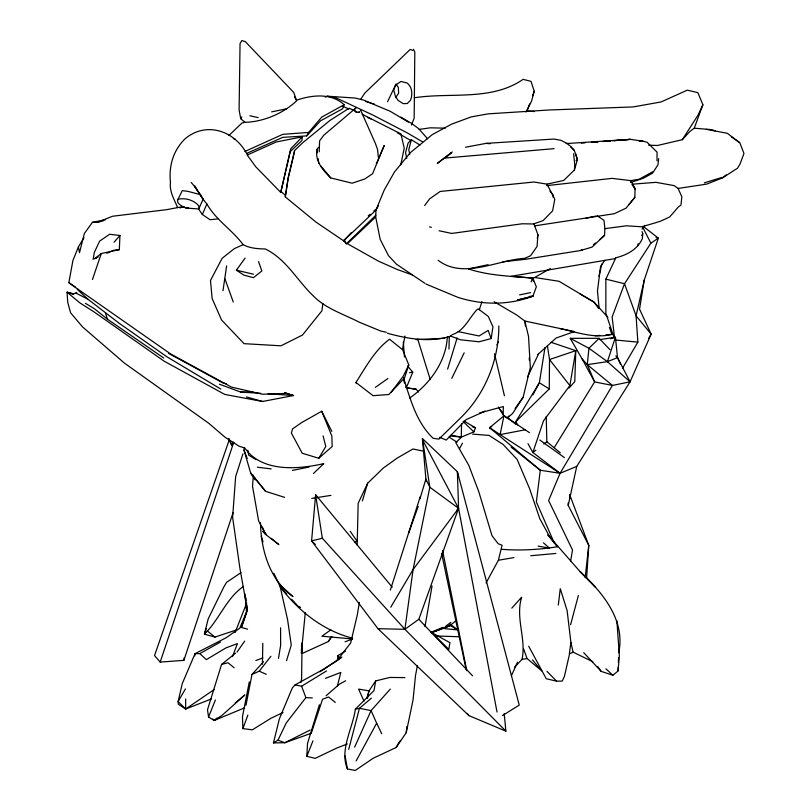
<?xml version="1.0" encoding="UTF-8"?>
<svg xmlns="http://www.w3.org/2000/svg" width="811" height="811" viewBox="0 0 811 811"><rect width="100%" height="100%" fill="white"/><g stroke="black" fill="none" stroke-linecap="round" stroke-linejoin="round"><path stroke-width="1.22" d="M615.924 257.604L605.858 279.136L605.858 313.228L614.049 337.65M211.519 698.91L185.648 709.037L185.668 698.93M406.869 726.544L406.22 732.718L396.123 747.489L373.161 758.275L355.248 770.45L347.402 768.95C339.363 749.79 352.694 728.552 355.37 709.179L374.023 690.567L375.686 680.916L389.858 677.449L404.942 677.611M515.39 424.031L515.837 421.598L549.28 388.905L549.503 359.537L547.455 346.013M657.001 160.821L657.072 152.174L647.158 142.32L642.961 141.165L630.36 139.36L566.048 143.577M200.783 194.741L187.97 191.366L182.293 190.626L177.518 200.236L177.893 202.689A11.881 4.248 19.5 0 0 185.932 208.011L198.746 209.005M318.5 147.278L317.05 149.295C314.648 161.085 323.011 170.3 330.716 177.923L352.146 183.205L364.798 178.967L372.553 173.777L384.242 145.443L376.334 163.863M461.56 423.839L461.297 437.119L450.156 435.892M494.193 301.783L516.739 315.023L524.849 321.034L528.519 336.372L530.343 367.515L523.105 397.349L512.582 413.498L507.341 417.969L506.287 417.341L503.165 414.928L503.347 406.554L479.433 413.012M448.97 349.125L449.294 336.555M404.476 382.924L403.533 378.149C410.498 399.326 416.327 422.369 433.104 438.264L438.883 439.126L459.867 418.618C484.806 394.795 498.877 360.419 498.826 326.042M583.748 652.683L601.144 671.356L612.842 675.269L618.083 670.93L618.195 667.24M533.983 223.735L534.662 225.863L614.241 213.729L626.082 208.133L634.861 197.357L635.054 188.365L630.684 180.61L612.011 178.369L546.594 185.648M618.367 662.394L618.54 657.549M618.712 652.713C625.737 620.243 602.411 592.202 580.088 571.643L595.213 586.9L580.088 571.643L548.003 535.057M424.954 283.353L396.417 264.153L388.489 255.637L380.187 239.397L375.696 217.003L375.99 210.059L384.181 190.159L394.47 171.993L410.325 152.681L432.334 134.575L451.484 124.195L471.201 116.896L488.252 113.844L549.26 109.982L633.036 106.94L661.087 101.953L687.282 90.153L697.855 92.626L702.894 104.72L694.246 128.199L689.897 131.453L682.254 139.725L657.437 145.483L648.648 145.189M98.232 256.996L94.958 258.344L101.284 253.519L119.329 249.656L119.947 235.504L109.647 234.247L99.621 241.12L94.319 252.474L93.113 259.419M502.932 261.771L525.589 259.287L580.382 250.548L591.969 247.142L604.54 235.413L604.884 228.631L603.982 220.328L597.241 215.817M375.848 215.199L346.358 243.837L343.611 240.826L315.976 222.092L285.279 196.901L288.128 178.542L293.896 154.303M347.351 743.93L336.889 748.016L315.236 758.336L306.801 756.349L307.541 743.403L319.392 704.739M447.337 336.788C446.08 361.797 429.779 383.938 409.737 398.019M424.65 205.528L429.658 198.857L440.18 191.457L533.962 182.019L547.019 184.138L563.665 180.468L574.411 170.026L574.735 164.633L573.62 153.745M262.429 664.179L262.815 643.316M586.606 578.223L588.776 545.347L569.616 494.487M534.662 225.863L537.936 234.764L537.064 246.463L530.617 255.688L524.859 258.303C497.305 259.895 463.304 279.673 438.092 260.27M253.387 475.246L252.515 486.205L258.587 520.733L265.613 534.459L278.872 544.637L271.31 538.362M302.25 136.826L301.945 140.516L290.328 151.505L280.738 192.42L255.718 166.742L247.223 155.053L276.186 142.006L302.25 136.826L290.652 148.9L280.738 192.42M618.083 670.93L619.351 655.744L616.907 620.81M337.417 660.549L337.842 655.633L345.435 651.172M641.998 231.591L642.778 233.7L642.353 238.647C637.527 249.443 626.731 255.161 615.752 257.786M305.291 612.619L301.317 653.19M301.327 650.402L302.047 642.91L301.611 678.848L300.952 682.386M502.404 715.626L519.243 705.083L457.384 471.728L422.419 438.599L425.897 479.048L419.976 498.745M554.217 447.621L594.625 381.92L587.296 364.656L588.928 348.264L599.136 338.339L609.994 349.734M194.782 655.886L195.025 653.676L225.985 637.831L239.782 628.211L247.325 609.973L246.453 602.644M585.167 577.675L588.776 545.347L568.217 505.435L568.105 503.023M322.819 303.496L321.947 310.745L302.483 335.044L280.971 345.81L244.07 343.671L221.565 320.021L212.147 298.59L210.485 280.454L222.143 258.293L234.349 248.622L243.158 244.679C249.818 248.308 257.736 248.825 265.329 248.977C286.567 259.327 297.242 280.819 313.827 296.42C325.951 308.687 344.168 314.394 359.344 322.231L380.795 331.06L386.36 332.246M558.313 605.036L560.269 588.685L567.132 610.642L570.903 642.474L573.103 652.166L592.8 661.725M658.674 158.652L657.903 164.917L652.581 173.138L643.447 178.177L631.87 182.11M222.995 290.723L226.624 265.917M229.432 439.339L154.536 655.592L160.193 662.09L183.854 660.357L184.168 657.853M570.903 642.474L569.363 653.889L573.103 652.166M504.209 713.629L505.882 731.147L404.902 629.306L413.073 569.586L429.83 487.249L422.419 438.599M486.073 582.937L498.39 560.259L502.08 545.266L498.157 543.705L491.983 535.645L478.774 491.638L468.799 465.372L455.762 442.583L461.408 437.271M402.489 349.389L404.932 336.028M254.634 477.507L255.161 479.859L250.67 473.036L243.989 450.125L244.354 447.692M450.389 335.987L460.506 339.789L479.088 341.806L491.152 338.572L492.936 326.823L488.313 316.462L478.733 309.224L477.466 309.173C469.123 317.709 464.358 331.081 452.011 334.72M285.279 196.901L288.27 177.274L294.606 150.501L302.838 142.624L329.976 120.433L349.125 108.208L353.515 110.235M544.982 347.574L539.356 382.782L532.878 394.866M514.559 667.189L522.051 659.343C526.41 638.794 515.167 617.81 521.676 597.16L511.832 608.128M643.569 226.604L658.339 238.16L644.258 280.038L639.544 309.143L651.142 334.142L630.066 381.809L576.743 466.386L568.217 505.435M294.18 153.086L294.606 150.501M278.467 658.41L280.616 645.495L280.586 627.826M576.743 466.386L560.077 473.289L532.857 452.477L543.482 420.889L569.869 385.59L575.78 350.676L550.983 342.283M432.05 585.947L424.984 626.65M570.62 561.009L572.525 550.02L548.621 500.529L560.077 473.289L612.427 385.428L630.066 381.809L617.516 357.621L615.843 355.867M400.766 164.846L404.233 148.19L400.908 133.916L362.284 114.31M313.472 473.502L323.761 463.618C298.083 469.447 262.034 472.499 244.79 447.986L239.255 446.303L225.093 437.271L208.843 423.342L124.438 363.115L82.58 326.955L70.547 312.732L67.749 302.3L67.039 292.183L79.843 302.868L93.995 311.87L164.157 361.189L224.769 394.42L262.561 401.486L293.572 395.535L286.922 393.426L262.46 394.247L231.52 387.121L170.736 354.052L70.537 284.012L68.854 282.583L72.949 260.382L78.424 246.899L83.969 237.704M417.412 665.649L415.526 675.391L413.042 699.994L406.22 732.718M249.281 681.909L242.479 716.62L242.905 728.633L252.393 729.799L270.986 718.242L283.019 712.514M245.966 705.317L252.008 674.438L263.514 661.766M537.247 238.231L537.936 234.764M529.512 432.668L503.935 415.82L500.123 434.605L560.077 473.289L540.298 470.238L511.183 447.125L514.579 448.716M367.495 698.261L369.005 690.881L375.686 680.916M359.364 602.411L357.296 614.931L350.676 642.981L336.727 660.945L319.838 671.843M644.258 280.038L636.077 315.854L637.872 342.11L622.605 368.103M569.434 654.447L564.426 676.344L562.256 681.088L556.589 681.149L546.219 678.726L528.701 646.205M570.589 624.673L578.385 595.477M598.913 276.267L601.833 264.051M337.386 686.147L340.802 672.441L325.495 678.361M311.181 733.306L284.843 742.744L273.459 742.896L279.41 718.749L292.365 687.87L295.062 684.9L323.579 669.207L341.836 657.133L337.579 660.306M420.311 496.474L390.334 590.104M419.966 144.987L411.339 139.786L408.785 149.609L409.727 154.425M348.71 749.344L359.455 708.317L371.387 698.139M414.259 97.786C450.409 92.13 491.182 101.365 523.136 79.346L531.012 81.353L534.226 91.217L531.55 101.213L525.984 112.03M637.588 245.895L638.196 243.787M574.411 170.026L577.412 159.625L575.577 153.431M362.405 500.894L367.647 483.224L383.542 467.856L397.278 458.043L412.981 448.98L422.582 450.997M286.506 660.701L291.261 645.13L287.641 620.01L280.221 586.829L273.844 573.245M447.621 369.137L457.13 337.923M366.795 698.129L369.005 690.881L358.614 689.086L364.017 701.221M235.595 653.108L221.555 664.462L207.504 709.767L208.549 717.015L214.145 720.492L244.03 708.074M206.227 628.535L204.443 634.161L214.945 637.081L236.467 629.944M242.935 453.846L235.656 476.584L232.615 517.276L239.914 568.308L247.325 609.973L241.394 627.45L247.527 629.133M481.927 301.651L479.352 309.701L478.733 309.224M408.785 364.95L404.527 377.936L388.854 394.511L373.06 395.687L355.948 382.468C365.69 367.251 374.875 350.028 389.544 339.221L402.672 349.774L408.785 364.95L403.128 376.416L390.983 392.473M599.136 338.339L570.234 338.319L582.014 358.726L587.296 364.656L607.409 361.655L615.427 337.224L599.816 339.606M311.323 733.073L322.545 699.224L328.597 696.994L335.318 702.407M160.193 662.09L233.781 442.208M183.854 660.357L233.102 512.623M92.454 279.531L101.284 253.519M241.394 627.45L246.564 612.376L245.023 594.058M228.672 438.933L231.946 445.624L233.152 442.238M395.484 85.216L393.73 90.153L395.413 96.387L398.191 100.493L403.229 103.646L407.304 103.504L410.457 100.341C412.829 94.563 412.262 86.929 407.01 82.935L400.898 81.485L395.484 85.216L387.506 101.791M392.23 587.184L315.631 494.781L311.586 540.907L377.977 628.697L404.902 629.306L418.841 619.28L458.57 508.304L457.384 471.728L458.043 476.746M408.48 533.425L418.223 506.358M529.593 104.011L527.069 110.995L534.429 111.553M532.543 95.87L534.226 91.217M517.459 300.08L532.928 296.187L536.345 286.78L532.817 278.092C511.214 276.186 489.246 275.811 468.454 268.928L488.121 264.69M242.905 728.633L247.852 715.12M451.007 435.203L461.297 437.119L473.888 431.868L475.439 427.732L463.922 421M232.504 656.555L237.43 643.599L225.975 647.888L206.339 659.657L199.8 653.605L195.025 653.676L182.293 683.531L178.116 701.545L178.329 704.212L185.648 709.037L214.357 689.462M235.119 632.509L246.179 604.377M306.801 756.349L312.934 740.899M296.451 100.209C311.921 94.968 331.111 92.728 344.199 104.7L342.556 108.826L320.588 120.798L306.73 135.893L282.715 137.363L246.585 153.441C234.521 130.976 206.612 121.133 185.425 138.488C173.351 149.994 168.627 165.89 170.472 182.323C169.164 191.426 174.345 199.496 177.599 207.596M208.549 717.015L215.402 699.994M411.43 125.016L414.168 118.213L414.806 51.945L413.397 49.238M407.517 366.065L412.799 372.127L407.73 384.394L405.693 387.455M217.743 218.889L210.09 219.751L202.344 214.499L206.876 203.956C200.885 197.255 197.134 188.892 191.143 182.404M496.9 344.918L498.349 341.613M354.62 747.154L371.073 710.598L390.294 689.107M511.366 675.827L517.53 662.121M199.009 208.194L198.877 205.994C194.164 200.155 185.334 197.549 178.065 199.253L177.518 200.236M531.114 281.833L532.817 278.092L511.052 276.318L614.626 258.699M702.894 104.72L697.957 115.274L682.254 139.725M367.647 483.224L358.168 503.307L357.164 545.012M273.459 742.896L277.991 740.169L286.253 722.956L305.899 697.612L312.316 697.916M527.474 377.003L538.372 354.346M451.788 378.342L464.166 352.856M197.276 190.109L194.549 185.942L203.135 199.202L198.654 209.157L202.344 214.499M360.672 99.347L364.737 93.174L410.254 49.38M459.573 448.574L462.483 443.191M306.73 135.893L308.606 132.446L321.724 117.098L344.199 104.7M356.161 760.89L376.659 723.189L371.073 710.598L359.455 708.317L355.37 709.179M378.443 205.69L375.99 210.059L343.611 240.826L351.315 232.585M301.418 645.526L302.513 653.342L328.404 641.511L330.827 637.284M240.735 118.71L239.103 110.032L240.046 43.581L241.85 40.55L245.317 41.635L293.714 92.413L296.664 100.797C283.586 113.297 263.21 121.974 244.932 122.309L240.735 118.71L241.79 116.865M641.653 235.656L642.778 233.7M185.435 688.914L178.116 701.545L185.648 709.037M396.123 747.489L399.904 740.99M390.74 607.206L413.073 569.586L458.57 508.304L423.089 440.829M331.821 431.401L321.724 411.248L301.53 422.643L292.548 428.938L291.362 433.023L302.239 453.237L318.774 458.266L325.779 446.486L323.102 435.892M648.557 338.451L651.142 334.142L636.077 315.854L624.531 283.738L650.878 243.158L658.339 238.16L656.048 237.542M395.687 97.624L398.677 93.083L398.292 87.314L395.961 83.959M237.035 652.064L244.689 641.116M604.935 260.23L600.596 266.332L597.464 290.906L599.116 308.028M328.404 641.511L331.902 636.625M515.097 408.501L523.105 397.349M258.567 261.578L261.821 270.965L253.448 277.686L243.989 275.162L236.386 270.185L245.084 258.111M105.4 219.791L92.464 222.305L84.374 233.456L79.488 252.738L78.424 246.899M240.918 572.678L226.563 582.389L223.988 586.657L208.184 618.894L204.443 634.161C219.213 619.776 226.36 598.194 243.412 586.485M252.008 674.438L259.256 671.163L270.894 656.271M642.048 229.158L645.049 225.387M628.951 204.575L634.861 197.357M507.108 417.817L508.872 416.053M456.938 510.231L458.57 508.304L429.83 487.249L425.897 479.048L426.414 481.521M114.047 242.246L119.947 235.504M569.058 388.053L574.786 381.596L575.78 350.676L549.503 359.537L569.869 385.59M411.339 139.786L408.105 143.111L405.561 152.62L406.696 158.459M228.874 135.528L241.952 123.039L244.932 122.309M375.696 217.003L347.412 243.706L378.798 261.335L397.471 269.566L412.444 274.97M537.754 354.549L556.164 338.015L574.431 331.577L524.849 321.034L525.416 325.971M318.774 458.266L332.186 446.506L331.871 436.095L321.724 411.248M326.083 695.767L339.393 684.19L345.658 680.784M368.245 215.878L370.12 214.256M373.861 211.022L375.736 209.4M593.682 244.598L595.487 243.067M600.008 239.245L604.54 235.413M678.178 188.436L706.705 184.117L722.662 177.802L726.159 174.872M212.583 719.022L214.145 720.492L217.024 718.1M235.251 702.934L244.851 694.966L221.859 715.525L214.145 720.492M554.379 543.218L536.355 501.948L540.298 470.238L489.611 427.701L503.935 415.82M455.701 620.952L449.852 625.676L432.415 632.398M576.043 160.71L577.412 159.625L574.269 150.339L569.474 145.25M535.848 450.176L532.857 452.477L527.991 443.658M543.836 444.043L546.837 441.742L546.229 416.418M452.254 151.971L437.372 163.356L451.362 152.772L445.209 158.044L554.085 148.656M446.07 625.93L450.845 622.422M330.847 629.823L321.937 636.199L352.501 638.977M375.341 387.374L387.891 378.534M179.849 207.89L184.087 206.744M722.662 177.802L737.554 168.161L740.068 163.923L743.961 153.522L739.977 143.071L727.416 133.318L706.33 129.324M295.062 684.9L301.601 686.218L326.498 670.93M531.935 279.035L550.365 268.553M525.406 429.739L500.123 434.605L489.611 427.701L491.709 426.515M199.8 653.605L220.379 642.099M652.571 171.831L639.159 179.241L630.684 180.61L630.715 182.505M431.391 632.134L448.807 649.378L449.943 642.657L431.046 632.276L442.958 627.359M310.167 730.042L284.843 742.744L277.991 740.169M244.902 151.464L282.826 134.332L308.606 132.446M94.248 258.912L96.519 257.898M106.758 253.326L113.591 250.285L119.329 249.656M485.181 411.106L466.224 419.571L446.212 440.089L439.643 437.311M325.211 97.138L327.35 96.195L355.38 98.06L363.733 100.158L390.284 111.32L408.45 122.157M580.382 250.548L582.633 249.606M92.464 222.305L97.502 222.326L112.506 216.253L166.519 209.684L182.374 206.704M570.234 338.319L588.928 348.264L607.409 361.655L617.516 357.621L615.427 337.224L610.642 338.694M356.242 107.691L323.832 135.173L319.585 140.85L319.23 151.819M354.843 542.214L357.144 541.332L350.261 531.347M345.05 641.815L352.146 639.129M255.82 660.529L262.835 657.893M431.452 632.56L449.852 625.676L432.354 632.144M387.476 333.24C408.085 339.008 430.742 342.789 451.565 335.906M704.333 182.85L722.114 177.396M529.502 296.37L532.928 296.187C508.852 305.341 481.886 305.24 457.536 297.201L425.988 284.053M221.555 664.462L227.982 662.739L234.166 667.747M97.502 222.326L103.25 220.825M404.902 629.306L322.322 538.24L311.586 540.907L315.276 544.384M517.55 299.928L532.928 296.187M586.13 218.159L596.004 216.081M519.598 294.89L530.607 292.629M271.624 111.867L286.658 108.806M292.365 470.4L309.021 467.085M357.195 112.435L359.699 111.959C357.651 113.327 354.032 111.837 354.478 109.14L354.691 110.762L356.384 112.202M465.534 147.217L486.184 143.365L553.974 139.056L560.837 140.303L567.112 143.425L568.906 145.149M409.433 372.736L412.799 372.127M609.385 327.421L611.92 334.375C594.351 338.856 576.783 332.145 559.762 328.506M472.57 434.118L488.992 435.395L503.144 444.479L517.124 459.411L529.492 488.425L539.812 518.705L549.209 535.919L557.502 546.746C539.031 549.676 520.186 550.781 501.522 549.29M498.39 560.259L513.921 557.603M522.051 659.343L527.069 658.542L541.707 670.9L532.422 659.88M311.799 498.4L315.398 497.832M317.79 497.457L330.979 495.379M185.932 208.011L188.557 207.707M419.125 129.405L430.306 127.814L445.239 128.168M604.884 228.631L626.457 225.803L641.714 226.786L654.092 223.197L660.732 221.119L669.683 216.953L678.543 206.764L680.956 205.142L681.848 196.749L678.016 188.314L674.113 185.618L655.967 182.343L632.428 184.178M530.769 555.738L555.859 553.467M595.203 335.795L599.978 335.389M605.949 334.882L611.92 334.375M594.149 142.31L597.889 142.006M604.134 141.489L610.379 140.982M614.12 140.678L630.36 139.36L612.751 140.719M581.315 143.141L585.086 142.848M591.371 142.371L597.666 141.884M602.695 141.489L610.237 140.911M416.124 339.596L444.742 338.268M639.291 141.296L642.961 141.165M219.396 384.181L240.695 392.088L253.032 392.037M436.906 636.006L459.431 636.747M416.104 389.179L407.152 387.952L416.104 389.179L418.466 391.997M240.695 392.088L260.605 393.284M268.076 393.73L293.572 395.535L284.499 392.848M694.246 128.199L711.642 129.648L715.12 130.906M614.819 339.971L637.872 342.11M441.772 628.332L457.749 629.914L450.166 624.196M486.184 143.365L489.935 143.76M273.013 393.74L279.278 394.41M257.361 467.207L271.178 468.89M535.27 277.605L559.012 281.275L594.017 302.118L607.926 317.395M68.337 293.014L73.477 294.079L67.039 292.183L73.75 293.927L76.751 292.416L76.204 293.217L87.781 299.117L119.237 323.295L166.742 356.688L220.856 389.108M538.098 546.097L549.402 548.124L543.471 542.812M327.35 96.195L336.342 97.989L373.202 115.213L407.578 133.065L422.561 141.844M458.164 331.618L479.119 335.977L488.151 330.381L491.152 338.572M439.075 230.76L451.737 233.426L522.264 223.775L533.445 223.988L543.127 220.582L552.605 210.85L554.775 199.202L547.019 184.138M249.859 115.76L258.233 117.615M429.526 226.898L431.381 227.313M236.386 270.185L253.437 274.199M605.858 279.136L624.531 283.738L612.123 316.969L614.535 337.558M226.391 383.806L222.731 382.812L168.647 353.414M284.61 392.777L286.922 393.426M246.483 396.964L262.561 401.486M365.467 101.426L374.459 104.122M352.542 638.186C323.102 630.634 298.225 610.865 280.221 586.829L286.78 593.956M265.572 491.304L250.67 473.036L265.572 491.304L284.59 497.366M472.205 426.647L475.439 427.732M411.055 49.704L412.677 50.464M233.304 138.559L235.21 139.299M348.811 109.049L342.323 106.048M377.977 628.697L468.92 715.626L505.882 731.147M259.256 671.163L266.272 674.326M367.596 117.463L370.901 118.984M397.319 132.761L410.974 140.597M449.456 625.088L457.749 629.914M580.068 293.957L594.017 302.118L598.488 308.231M400.837 117.078L411.481 123.353L418.628 128.675L427.579 138.782M85.429 303.334L94.522 308.829L107.478 319.22L163.771 358.036M549.28 388.905L539.356 382.782L515.837 421.598L517.661 424.913M298.478 606.182L300.587 607.49M255.992 459.695L248.632 455.083L247.821 450.186M489.611 427.701L491.75 429.06M449.051 437.078L457.009 442.198M731.36 136.806L739.612 142.452M68.854 282.583L75.382 287.084M539.781 439.998L564.426 457.597M507.433 417.553L515.309 423.778M207.21 630.877L214.945 637.081M546.837 441.742L560.34 452.873M587.296 364.656L612.427 385.428L594.625 381.92L582.014 358.726M266.576 534.439L262.794 531.306L265.613 534.459L262.338 527.028M281.336 191.872L285.36 195.218M607.409 361.655L630.066 381.809M280.292 585.218L292.964 596.592C269.647 579.845 261.101 550.304 260.473 522.781M77.217 289.294L87.781 299.117M605.929 668.801L612.842 675.269M463.142 421.568L473.888 431.868M570.691 146.882L574.269 150.339M203.135 199.202L198.644 192.197M546.949 671.326L556.589 681.149M418.841 619.28L472.549 675.806M291.696 599.299L297.434 605.533M243.158 244.679C232.21 229.898 216.071 220.186 206.876 203.956M549.98 191.203L553.072 194.822L553.132 197.185M500.042 409.606L502.303 412.282M321.156 166.265L330.716 177.923M547.983 535.088L557.502 546.746M467.4 713.619L468.92 715.626M597.727 666.591L601.144 671.356M631.982 184.432L635.145 189.237M317.679 497.944L315.631 494.781L322.322 538.24M246.585 153.441L247.69 155.215M498.491 407.051L503.165 414.928M337.842 655.633L339.13 657.812M294.575 96.965L296.137 99.844M642.687 227.192L650.878 243.158M344.259 239.721L346.358 243.837M376.659 723.189L381.697 733.732M228.976 438.792L231.946 445.624M617.516 357.621L620.466 364.169M360.419 109.678L375.381 143.385L377.581 149.589L378.352 157.233M355.948 382.468L356.404 383.613M243.989 450.125L247.233 458.479M301.601 686.218L305.899 697.612M523.683 649.114L527.069 658.542M224.992 279.004L233.284 302.047M105.43 313.087L107.478 319.22M261.152 536.112L263.038 541.93M569.606 495.744L570.346 498.136M417.726 339.11L430.266 379.639M494.507 353.748L504.432 395.798M441.579 553.284L466.143 669.602M442.563 550.476L466.791 670.748M458.57 508.304L497.021 712.048M403.756 377.835L404.648 382.67M532.817 278.092L533.435 281.549M345.101 755.913L347.402 768.95M317.05 149.295L317.476 152.803M318.186 158.662L318.764 163.346M245.875 597.748L246.159 600.191M529.167 358.087L529.451 360.55M403.32 342.039L404.476 357.002M406.676 385.671L406.869 388.165"/></g></svg>
